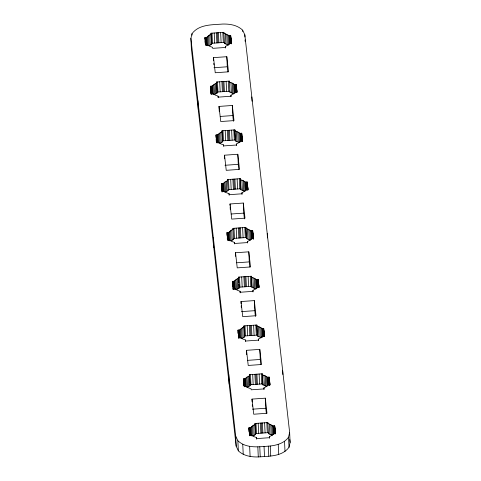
<?xml version="1.0" encoding="UTF-8"?>
<svg xmlns="http://www.w3.org/2000/svg" width="481" height="481" viewBox="0 0 481 481"><rect width="100%" height="100%" fill="white"/><g stroke="black" fill="none" stroke-linecap="round" stroke-linejoin="round"><path stroke-width="0.72" d="M190.897 38.564L191.991 33.706C199.032 24.188 212.151 24.898 222.703 24.05C229.798 23.888 237.337 25.06 242.652 30.165L244.823 34.794L289.628 432.359L290.103 442.436L289.009 447.294C281.968 456.812 268.849 456.102 258.297 456.95C251.202 457.112 243.663 455.94 238.348 450.835L236.177 446.206L191.372 48.641L190.897 38.564L235.702 436.129L236.177 446.206M191.372 48.641L191.685 47.252M289.009 447.294L288.534 437.223L289.628 432.359M205.056 38.895L204.984 37.458L206.71 37.338L208.574 35.63L211.105 34.241L210.991 33.225L223.845 32.329L223.96 33.339L226.761 34.355L228.98 35.78L230.706 35.66L231.553 43.218L229.834 43.338L227.964 45.052L225.439 46.441L225.523 48.034M210.654 89.833L210.486 86.237L212.205 86.117L214.075 84.409L216.6 83.021L216.486 82.01L229.347 81.109L229.461 82.119L232.257 83.141L234.481 84.56L236.201 84.44L237.055 92.003L235.335 92.124L233.465 93.831L230.934 95.22L231.006 96.657M216.083 137.175L215.981 135.017L217.701 134.896L219.57 133.189L222.102 131.8L221.988 130.79L234.842 129.888L234.956 130.904L237.758 131.92L239.977 133.339L241.696 133.219L242.55 140.783L240.831 140.903L238.961 142.61L236.436 143.999L236.52 145.599M221.681 188.119L221.482 183.802L223.202 183.682L225.072 181.968L227.597 180.579L227.483 179.569L240.344 178.673L240.458 179.684L243.254 180.7L245.478 182.125L247.198 182.004L248.052 189.562L246.326 189.682L244.456 191.39L241.931 192.779L242.015 194.378M227.116 235.462L226.978 232.582L228.697 232.461L230.567 230.754L233.093 229.365L232.978 228.349L245.839 227.453L245.953 228.463L248.749 229.479L250.974 230.904L252.693 230.784L253.547 238.342L251.828 238.462L249.958 240.175L247.432 241.564L247.499 243.001M232.714 286.399L232.473 281.361L234.199 281.241L236.069 279.533L238.594 278.144L238.48 277.134L251.335 276.232L251.449 277.242L254.251 278.265L256.469 279.683L258.195 279.563L259.043 287.127L257.323 287.247L255.453 288.955L252.928 290.344L253.012 291.943M238.143 333.742L237.975 330.14L239.694 330.02L241.564 328.313L244.089 326.924L243.975 325.914L256.836 325.012L256.95 326.028L259.746 327.044L261.971 328.463L263.69 328.343L264.544 335.906L262.824 336.027L260.955 337.734L258.423 339.123L258.495 340.566M243.536 380.363L243.47 378.926L245.19 378.806L247.06 377.092L249.591 375.703L249.477 374.693L262.331 373.797L262.921 384.884L266.913 386.562L266.438 376.491L262.446 374.807M249.17 432.022L248.972 427.705L250.691 427.585L252.561 425.877L255.086 424.489L254.972 423.472L267.833 422.577L267.947 423.587L270.743 424.603L272.967 426.028L274.687 425.907L275.541 433.471L273.815 433.591L271.951 435.299L269.42 436.688L269.504 438.281M235.702 436.129L237.873 440.758C246.567 448.971 259.451 446.741 270.262 446.007C277.104 445.19 284.337 443.103 288.534 437.223M211.087 34.079L211.58 44.312L209.049 45.701L208.574 35.63M216.582 82.864L217.075 93.098L214.55 94.486L214.075 84.409M222.102 131.8L222.577 141.877L220.045 143.266L219.57 133.189M227.483 179.569L228.072 190.656L225.547 192.045L225.072 181.968M232.978 228.349L233.568 239.436L231.042 240.825L230.567 230.754M238.498 277.29L239.069 288.221L236.544 289.61L236.069 279.533M244.035 326.419L244.564 337.001L242.039 338.39L241.564 328.313M249.531 375.198L250.066 385.78L247.535 387.169L247.06 377.092M255.068 424.326L255.561 434.559L253.036 435.948L252.561 425.877M264.009 389.502L263.925 387.902L266.45 386.514L268.32 384.806L270.039 384.686L269.192 377.128L267.466 377.248L266.438 376.491M213.528 57.63L226.804 56.704L228.511 71.825L215.235 72.751L213.528 57.63L213.666 60.51M214.009 67.707L227.279 66.781L227.85 71.819M219.029 106.415L232.305 105.483L234.006 120.605L220.731 121.537L219.029 106.415L219.264 111.448M220.244 116.438L232.78 115.56L233.429 121.32M238.949 132.582L239.424 142.659L235.431 140.975L235.317 139.965L222.462 140.867L222.577 141.877M224.525 155.195L237.8 154.269L239.502 169.39L226.232 170.316L224.525 155.195L224.699 158.79M225 165.272L238.275 164.34L238.841 169.384M230.026 203.974L243.296 203.048L245.003 218.17L231.728 219.095L230.026 203.974L230.092 205.411M231.235 213.997L243.771 213.125L244.42 218.885M235.522 252.753L248.797 251.828L250.499 266.949L237.229 267.875L235.522 252.753L235.69 256.355M236.736 262.776L249.272 261.904L249.837 266.943M238.816 284.325L238.955 287.205L251.816 286.309L251.924 287.319L255.916 289.003L255.441 278.926M241.023 301.539L254.293 300.607L256 315.728L242.725 316.66L241.023 301.539L241.119 303.697M241.498 311.61L254.768 310.684L255.417 316.444M246.519 350.318L259.794 349.392L261.496 364.514L248.22 365.44L246.519 350.318L246.723 354.635M247.733 360.341L260.269 359.463L260.834 364.508M252.014 399.098L265.29 398.172L266.991 413.293L253.721 414.219L252.014 399.098L252.152 401.978M252.489 409.175L265.765 408.249L266.336 413.287M211.58 44.312L211.466 43.302L224.32 42.406L224.435 43.416L228.427 45.1L227.952 35.023M217.075 93.098L216.961 92.081L229.822 91.186L229.936 92.196L233.922 93.879L233.447 83.802M236.436 143.999L236.55 145.009L223.689 145.911L223.575 144.901L220.779 143.879L218.554 142.46L216.835 142.58L215.981 135.017M228.072 190.656L227.958 189.646L240.819 188.744L240.933 189.761L244.919 191.438L244.444 181.367M241.931 192.779L242.045 193.795L229.184 194.691L229.076 193.681L226.274 192.665L224.056 191.24L222.33 191.36L221.482 183.802M233.568 239.436L233.453 238.426L246.314 237.53L246.428 238.54L250.421 240.223L249.946 230.146M247.432 241.564L247.547 242.574L234.686 243.47L234.572 242.46L231.776 241.444L229.551 240.019L227.832 240.139L226.978 232.582M252.928 290.344L253.042 291.354L240.181 292.256L240.067 291.239L237.271 290.223L235.047 288.804L233.327 288.925L232.473 281.361M244.564 337.001L244.45 335.991L257.311 335.089L257.425 336.099L261.411 337.782L260.936 327.705M258.423 339.123L258.537 340.133L245.683 341.035L245.569 340.025L242.767 339.003L240.548 337.584L238.829 337.704L237.975 330.14M255.561 434.559L255.447 433.549L268.308 432.653L268.422 433.664L272.408 435.347L271.933 425.27M269.42 436.688L269.534 437.698L256.68 438.594L256.565 437.584L253.764 436.568L251.545 435.143L249.819 435.263L248.972 427.705M289.772 439.478L290.103 442.436M225.439 46.441L225.553 47.451L212.692 48.347L212.578 47.336L209.782 46.32L207.558 44.895L205.838 45.016L204.984 37.458M230.934 95.22L231.048 96.23L218.194 97.132L218.079 96.116L215.278 95.1L213.059 93.681L211.333 93.801L210.486 86.237M263.925 387.902L264.039 388.919L251.178 389.814L251.064 388.804L248.268 387.788L246.044 386.363L244.324 386.483L243.47 378.926M262.921 384.884L262.806 383.868L249.952 384.77L250.066 385.78M238.955 287.205L239.069 288.221M282.63 370.244L282.828 374.561M284.524 441.408L284.999 451.485M278.228 444.48L278.703 454.557M267.226 233.58L267.43 237.897M275.324 431.577L275.427 433.736M275.048 429.1L275.348 433.874M274.898 427.795L275.174 433.555M274.753 426.497L275.09 433.694M274.687 425.907L275.06 433.826M274.417 425.925L274.789 433.844M273.827 425.968L274.2 433.886M273.232 426.01L273.611 433.922M272.967 426.028L273.37 434.662M269.829 382.798L269.931 384.956M269.546 380.315L269.787 385.353M269.402 379.016L269.673 384.776M269.192 377.128L269.564 385.04M268.921 377.146L269.294 385.059M270.743 424.603L271.218 434.68M268.326 377.188L268.699 385.101M267.737 377.23L268.109 385.143M267.466 377.248L267.839 385.161M269.408 424.044L269.883 434.115M270.262 446.007L270.737 456.078M264.183 332.714L264.352 336.315M264.051 331.535L264.255 335.852M263.907 330.237L264.177 335.991M263.69 328.343L264.063 336.261M263.42 328.367L263.792 336.279M267.833 422.577L268.422 433.664M265.247 375.823L265.722 385.9M262.83 328.403L263.203 336.321M251.822 96.915L252.026 101.232M268.32 446.14L268.795 456.216M266.829 422.649L267.304 432.72M262.241 328.445L262.644 337.085M261.971 328.463L262.379 337.103M265.29 398.172L265.765 408.249M263.913 375.258L264.388 385.335M258.832 285.233L258.934 287.391M258.688 283.934L258.856 287.536M258.55 282.756L258.82 287.662M258.405 281.457L258.676 287.211M258.195 279.563L258.568 287.482M257.924 279.581L258.297 287.5M262.331 373.797L262.903 384.722M264.616 422.799L265.091 432.876M259.746 327.044L260.221 337.121M257.335 279.623L257.708 287.542M261.327 373.863L261.802 383.94M256.74 279.665L257.113 287.584M256.469 279.683L256.878 288.323M259.794 349.392L260.269 359.463M244.823 34.794L244.919 36.953M245.057 39.833L245.124 41.276M258.411 326.479L258.886 336.556M264.039 446.44L264.514 456.517M262.404 422.955L262.885 433.032M253.337 236.454L253.439 238.612M253.186 235.155L253.355 238.75M253.054 233.97L253.295 239.009M252.91 232.672L253.216 239.153M252.693 230.784L253.066 238.702M256.932 325.865L257.425 336.099M252.429 230.802L252.802 238.72M256.836 325.012L257.365 335.594M259.121 374.02L259.596 384.097M261.399 423.027L261.874 433.098M242.652 30.165L242.725 31.602M254.251 278.265L254.726 288.335M251.834 230.844L252.206 238.762M255.832 325.084L256.307 335.161M260.395 423.094L260.87 433.171M251.244 230.886L251.617 238.798M250.974 230.904L251.383 239.538M254.293 300.607L254.768 310.684M252.916 277.699L253.391 287.776M256.908 374.176L257.383 384.247M247.835 187.674L247.937 189.833M247.625 185.78L247.829 190.103M247.559 185.191L247.763 189.508M247.264 182.594L247.601 189.791M259.764 446.741L260.239 456.812M247.198 182.004L247.571 189.917M251.437 277.086L251.924 287.319M246.927 182.022L247.3 189.935M251.335 276.232L251.87 286.814M253.619 325.24L254.094 335.311M255.904 374.242L256.379 384.319M258.189 423.25L258.664 433.327M248.749 229.479L249.224 239.556M246.338 182.065L246.711 189.977M250.33 276.304L250.805 286.381M245.743 182.107L246.116 190.019M254.9 374.314L255.375 384.391M245.478 182.125L245.881 190.759M248.797 251.828L249.272 261.904M257.816 446.873L258.297 456.95M247.414 228.92L247.889 238.991M251.413 325.39L251.888 335.467M255.976 423.406L256.451 433.477M256.565 437.584L256.65 439.183M242.34 138.895L242.442 141.053M242.123 137.001L242.328 141.318M242.057 136.412L242.298 141.45M241.769 133.814L242.105 141.011M241.696 133.219L242.075 141.137M241.432 133.243L241.805 141.155M245.899 227.958L246.428 238.54M245.839 227.453L246.332 237.686M248.124 276.455L248.599 286.532M250.409 325.463L250.884 335.54M252.687 374.471L253.162 384.541M254.972 423.472L255.507 434.054M243.254 180.7L243.729 190.777M240.837 133.279L241.209 141.198M244.835 227.525L245.31 237.596M249.405 325.535L249.88 335.606M240.247 133.321L240.62 141.24M239.977 133.339L240.386 141.979M243.296 203.048L243.771 213.125M253.752 425.138L254.227 435.209M241.919 180.135L242.394 190.211M252.291 404.858L252.357 406.295M245.911 276.611L246.386 286.688M250.481 374.621L250.956 384.698M236.838 90.109L236.941 92.268M236.628 88.221L236.862 92.412M236.411 86.333L236.688 92.087M236.267 85.029L236.61 92.226M236.201 84.44L236.574 92.358M235.93 84.458L236.303 92.376M240.398 179.179L240.933 189.761M240.344 178.673L240.837 188.907M242.622 227.675L243.097 237.752M244.907 276.683L245.382 286.76M247.192 325.685L247.667 335.762M249.477 374.693L249.97 384.926M237.758 131.92L238.233 141.997M235.341 84.5L235.714 92.418M251.533 426.695L251.978 436.051M239.34 178.74L239.815 188.817M243.903 276.755L244.378 286.826M234.752 84.542L235.125 92.46M234.481 84.56L234.89 93.194M237.8 154.269L238.275 164.34M248.25 376.352L248.725 386.429M250.691 427.585L251.064 435.497M236.418 131.355L236.892 141.432M250.421 427.603L250.793 435.521M240.416 227.832L240.891 237.909M249.831 427.645L250.204 435.558M244.979 325.841L245.454 335.918M245.569 340.025L245.653 341.618M231.343 41.33L231.445 43.488M231.06 38.847L231.301 43.885M230.916 37.548L231.187 43.308M249.609 433.375L249.711 435.533M230.706 35.66L231.078 43.579M249.236 427.687L249.597 435.804M249.182 429.593L249.453 435.353M249.038 428.294L249.206 431.896M230.435 35.678L230.808 43.597M234.86 130.05L235.431 140.975M234.842 129.888L235.317 139.965M237.127 178.896L237.602 188.973M239.412 227.904L239.887 237.975M241.696 276.906L242.171 286.983M243.975 325.914L244.468 336.147M249.639 446.482L250.114 456.553M232.257 83.141L232.732 93.212M229.84 35.72L230.219 43.639M246.038 377.916L246.476 387.271M233.838 129.96L234.313 140.037M238.408 227.97L238.883 238.047M229.251 35.762L229.623 43.675M232.305 105.483L232.78 115.56M245.19 378.806L245.569 386.718M228.98 35.78L229.389 44.414M242.755 327.573L243.23 337.65M230.922 82.576L231.397 92.653M244.925 378.824L245.298 386.736M241.221 305.856L241.294 307.293M234.914 179.052L235.389 189.123M239.484 277.062L239.959 287.139M244.33 378.866L244.703 386.778M240.067 291.239L240.157 292.839M244.114 384.596L244.21 386.754M243.741 378.902L244.047 385.383M243.687 380.814L243.891 385.131M243.536 379.515L243.807 385.269M229.347 81.109L229.936 92.196M243.639 382.521L243.777 385.401M231.632 130.117L232.107 140.187M233.91 179.118L234.385 189.195M236.195 228.126L236.67 238.203M238.48 277.134L238.75 282.888M226.761 34.355L227.236 44.432M240.542 329.13L240.981 338.486M228.343 81.181L228.818 91.252M232.906 179.191L233.381 189.267M226.804 56.704L227.279 66.781M237.253 278.794L237.728 288.871M239.694 330.02L240.067 337.939M225.427 33.796L225.902 43.867M239.424 330.038L239.797 337.957M229.419 130.267L229.894 140.344M233.988 228.283L234.463 238.354M238.835 330.08L239.207 337.999M234.572 242.46L234.638 243.897M238.612 335.81L238.714 337.975M238.245 330.122L238.606 338.239M238.185 332.034L238.257 333.471M238.323 334.908L238.456 337.788M223.845 32.329L224.435 43.416M226.13 81.331L226.605 91.408M228.415 130.339L228.89 140.416M230.7 179.347L231.175 189.418M235.041 280.351L235.486 289.706M242.755 444.33L243.23 454.401M222.841 32.401L223.316 42.472M227.411 130.411L227.886 140.482M231.758 230.014L232.233 240.085M234.199 281.241L234.572 289.159M233.928 281.259L234.301 289.177M230.158 206.854L230.297 209.734M223.924 81.487L224.399 91.564M228.487 179.497L228.962 189.574M233.333 281.301L233.712 289.219M229.076 193.681L229.16 195.28M232.966 285.732L233.141 289.334M232.744 281.343L232.936 286.712M233.051 287.818L233.105 289.46M232.69 283.249L232.822 286.129M220.635 32.552L221.11 42.629M222.919 81.56L223.394 91.637M225.198 130.561L225.673 140.638M229.545 231.571L229.984 240.927M221.909 81.626L222.384 91.703M226.256 181.229L226.731 191.306M228.697 232.461L229.07 240.374M228.427 232.479L228.806 240.398M237.873 440.758L238.348 450.835M218.422 32.708L218.897 42.785M222.992 130.718L223.467 140.795M227.838 232.521L228.21 240.434M223.575 144.901L223.641 146.338M227.471 236.953L227.603 239.833M227.248 232.563L227.543 240.085M227.188 234.469L227.429 239.508M227.285 238.209L227.351 239.646M217.418 32.78L217.893 42.851M219.703 81.782L220.178 91.859M221.988 130.79L222.559 141.721M224.044 182.792L224.489 192.147M216.414 32.846L216.889 42.923M220.761 132.449L221.236 142.526M223.202 183.682L223.575 191.594M222.931 183.7L223.304 191.612M222.342 183.742L222.715 191.654M217.49 81.938L217.965 92.015M218.097 96.278L218.164 97.715M222.12 189.472L222.222 191.63M221.747 183.778L222.144 191.769M221.837 186.989L222.078 192.027M221.693 185.69L221.831 188.57M214.201 33.003L214.676 43.08M216.486 82.01L217.021 92.586M218.548 134.007L218.987 143.362M215.266 83.67L215.741 93.747M217.701 134.896L218.073 142.815M217.436 134.914L217.809 142.833M228.703 374.008L229.178 384.085M213.804 63.39L213.871 64.827M216.841 134.957L217.214 142.875M211.995 33.159L212.47 43.23M216.618 140.686L216.721 142.851M216.252 134.999L216.546 141.679M216.342 138.209L216.51 141.805M216.197 136.911L216.432 141.949M216.216 139.207L216.288 141.498M210.991 33.225L211.52 43.807M213.047 85.227L213.492 94.583M209.764 34.891L210.239 44.961M212.205 86.117L212.578 94.035M211.935 86.135L212.307 94.054M211.345 86.177L211.718 94.096M211.123 91.907L211.225 94.066M210.75 86.219L211.111 94.336M210.846 89.43L211.045 93.747M210.552 86.827L210.72 90.428M207.551 36.448L207.99 45.803M206.71 37.338L207.083 45.25M206.439 37.356L206.812 45.274M205.844 37.398L206.223 45.31M205.627 43.128L205.73 45.286M205.255 37.44L205.513 43.398M205.201 39.346L205.405 43.663M205.05 38.047L205.327 43.807M205.159 41.053L205.255 43.212M213.299 237.343L213.774 247.42M197.895 100.685L198.37 110.756M191.991 33.706L192.057 35.143"/></g></svg>
